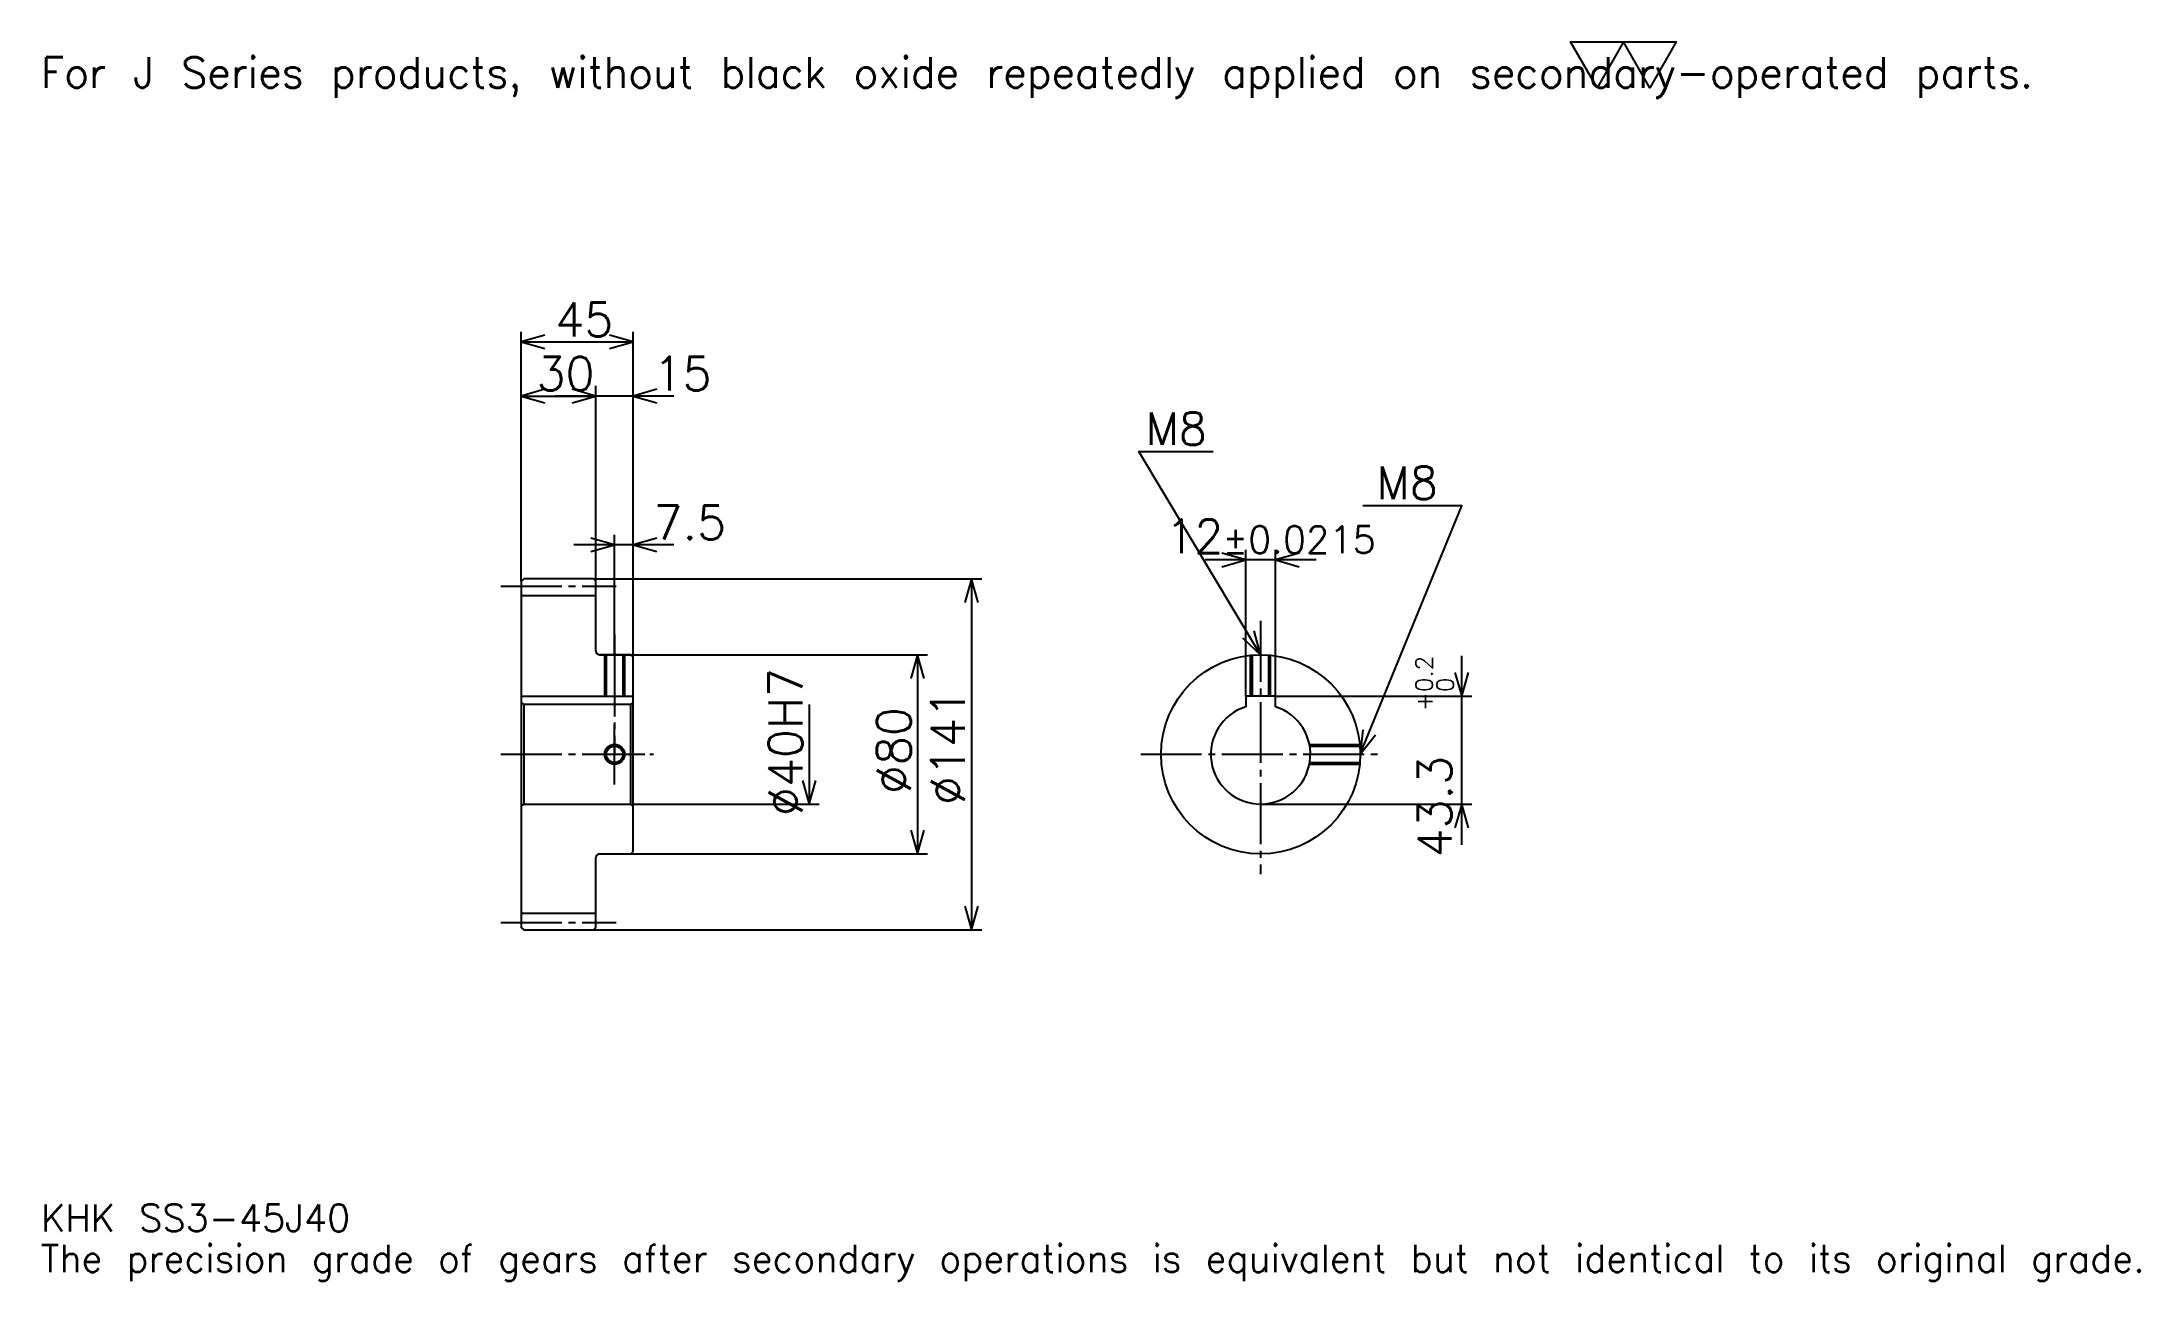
# Model space of a CAD drawing. Extents: x 28 to 870, y 10 to 508.
import ezdxf

# ---------------------------------------------------------------- set-up
doc = ezdxf.new("R2010")
doc.units = 0
doc.linetypes.add('DASHDOT', pattern=[32.608695, 24.456522, -2.717391, 2.717391, -2.717391])
doc.layers.get('0').update_dxf_attribs({"linetype": 'CONTINUOUS'})
doc.layers.add('DASHDOT', color=6, linetype='DASHDOT')
doc.styles.add('KANJI', font='TXT', dxfattribs={"bigfont": 'BIGFONT'})

msp = doc.modelspace()

# ---------------------------------------------------------------- linework, layer by layer
at = {"color": 5}
for p, q in [((220.108688, 291.967407), (220.108688, 391.152161)), ((265.108704, 291.967407), (265.108704, 391.152161)), ((220.108688, 387.076111), (265.108704, 387.076111)), ((220.108688, 365.336975), (250.108688, 365.336975)), ((281.413025, 365.336975), (233.804337, 365.336975)), ((250.108688, 291.967407), (250.108688, 369.413025)), ((281.413025, 305.554352), (241.304337, 305.554352)), ((257.608704, 291.967407), (257.608704, 309.630432)), ((511.065186, 244.767395), (511.065186, 303.586945)), ((523.065186, 244.767395), (523.065186, 303.586945)), ((539.369568, 299.510864), (494.760864, 299.510864)), ((220.108688, 290.967407), (220.108688, 291.967407)), ((249.108688, 291.967407), (265.108704, 291.967407)), ((250.108688, 290.967407), (250.108688, 291.967407)), ((257.608704, 261.467407), (257.608704, 291.967407)), ((257.608704, 261.467407), (257.608704, 291.967407)), ((265.108704, 291.967407), (405.054321, 291.967407)), ((265.108704, 260.467407), (265.108704, 291.967407)), ((400.978271, 291.967407), (400.978271, 150.967392)), ((251.608688, 261.467407), (265.108704, 261.467407)), ((265.108704, 261.467407), (383.315186, 261.467407)), ((379.239136, 261.467407), (379.239136, 181.467392)), ((597.82605, 185.16304), (597.82605, 261.071747)), ((523.065186, 244.767395), (601.902161, 244.767395)), ((335.760864, 241.467392), (335.760864, 201.467392)), ((265.108704, 201.467392), (339.836945, 201.467392)), ((517.065186, 201.467392), (601.902161, 201.467392)), ((251.608688, 181.467392), (265.108704, 181.467392)), ((265.108704, 181.467392), (383.315186, 181.467392)), ((249.108688, 150.967392), (265.108704, 150.967392)), ((265.108704, 150.967392), (405.054321, 150.967392))]:
    msp.add_line(p, q, dxfattribs=at)
at = {"color": 4}
for p, q in [((220.108688, 285.217407), (250.108688, 285.217407)), ((220.108688, 244.767395), (265.108704, 244.767395)), ((221.108688, 241.467392), (221.108688, 201.467392)), ((264.108704, 241.467392), (265.108704, 242.467392)), ((264.108704, 201.467392), (265.108704, 200.467392)), ((220.108688, 157.717392), (250.108688, 157.717392))]:
    msp.add_line(p, q, dxfattribs=at)
at = {"color": 7}
msp.add_lwpolyline([(652.173889, 489.130432), (641.57605, 507.5), (683.967346, 507.5), (673.369568, 489.130432), (662.771729, 507.5), (652.173889, 489.130432)], dxfattribs=at)
at = {"color": 5}
for points in [[(229.619553, 389.793488), (220.108688, 387.076111), (229.619553, 384.358704)], [(255.597809, 384.358704), (265.108704, 387.076111), (255.597809, 389.793488)], [(229.619553, 368.054352), (220.108688, 365.336975), (229.619553, 362.619568)], [(240.597824, 362.619568), (250.108688, 365.336975), (240.597824, 368.054352)], [(240.597824, 362.619568), (250.108688, 365.336975), (240.597824, 368.054352)], [(274.619568, 368.054352), (265.108704, 365.336975), (274.619568, 362.619568)], [(517.065186, 261.467407), (468.152161, 342.989136), (498.043457, 342.989136)], [(557.065186, 221.467392), (597.82605, 321.25), (558.152161, 321.25)], [(248.097824, 302.836975), (257.608704, 305.554352), (248.097824, 308.271729)], [(274.619568, 308.271729), (265.108704, 305.554352), (274.619568, 302.836975)], [(501.554321, 296.793457), (511.065186, 299.510864), (501.554321, 302.228271)], [(532.57605, 302.228271), (523.065186, 299.510864), (532.57605, 296.793457)], [(403.695648, 282.456512), (400.978271, 291.967407), (398.260864, 282.456512)], [(509.841736, 268.224792), (517.065186, 261.467407), (514.502014, 271.020996)], [(381.956512, 251.956528), (379.239136, 261.467407), (376.521729, 251.956528)], [(595.108704, 254.278259), (597.82605, 244.767395), (600.543457, 254.278259)], [(558.14624, 231.299591), (557.065186, 221.467392), (563.177429, 229.24437)], [(333.043457, 210.978256), (335.760864, 201.467392), (338.478271, 210.978256)], [(600.543457, 191.956528), (597.82605, 201.467392), (595.108704, 191.956528)], [(376.521729, 190.978256), (379.239136, 181.467392), (381.956512, 190.978256)], [(398.260864, 160.478271), (400.978271, 150.967392), (403.695648, 160.478271)]]:
    msp.add_lwpolyline(points, dxfattribs=at)
at = {"color": 4}
for points in [[(250.108688, 262.967407), (250.108688, 290.967407), (249.108688, 291.967407), (221.108688, 291.967407), (220.108688, 290.967407), (220.108688, 200.467392)], [(251.608688, 181.467392), (264.108704, 181.467392), (265.108704, 182.467392), (265.108704, 260.467407), (264.108704, 261.467407), (251.608688, 261.467407)], [(253.608688, 261.467407), (253.608688, 244.767395)], [(254.283691, 261.467407), (254.283691, 244.767395)], [(260.933685, 261.467407), (260.933685, 244.767395)], [(261.608704, 261.467407), (261.608704, 244.767395)], [(513.065186, 244.767395), (513.065186, 261.266876)], [(513.740173, 244.767395), (513.740173, 261.328949)], [(520.390198, 244.767395), (520.390198, 261.328949)], [(521.065186, 244.767395), (521.065186, 261.266876)], [(523.065186, 240.546173), (523.065186, 244.767395), (511.065186, 244.767395), (511.065186, 240.546173)], [(220.108688, 200.467392), (221.108688, 201.467392), (264.108704, 201.467392), (264.108704, 241.467392), (221.108688, 241.467392), (220.108688, 242.467392)], [(536.661133, 225.467392), (556.864685, 225.467392)], [(536.786865, 224.792389), (556.926758, 224.792389)], [(536.661133, 217.467392), (556.864685, 217.467392)], [(536.786865, 218.142395), (556.926758, 218.142395)], [(220.108688, 200.467392), (220.108688, 151.967392), (221.108688, 150.967392), (249.108688, 150.967392), (250.108688, 151.967392), (250.108688, 179.967392)]]:
    msp.add_lwpolyline(points, dxfattribs=at)
for centre, radius in [((517.065186, 221.467392), 40), ((257.608704, 221.467392), 3.325)]:
    msp.add_circle(centre, radius, dxfattribs=at)
at = {"color": 7}
msp.add_circle((257.608704, 221.467392), 4, dxfattribs=at)
at = {"color": 4}
for centre, radius, start, end in [((251.608688, 262.967407), 1.5, 180, 270), ((517.065186, 221.467392), 20, 107.457602748, 72.542397252), ((251.608688, 179.967392), 1.5, 90, 180)]:
    msp.add_arc(centre, radius, start, end, dxfattribs=at)
at = {"layer": 'DASHDOT', "color": 7}
for p, q in [((211.956512, 288.967407), (258.260864, 288.967407)), ((517.065186, 275.054352), (517.065186, 173.315216)), ((257.608704, 261.467407), (257.608704, 221.467392)), ((211.956512, 221.467392), (273.260864, 221.467392)), ((468.913025, 221.467392), (565.217407, 221.467392)), ((211.956512, 153.967392), (258.260864, 153.967392))]:
    msp.add_line(p, q, dxfattribs=at)
for points in [[(257.608704, 269.619568), (257.608704, 236.615219)], [(257.608704, 209.315216), (257.608704, 233.619568)], [(245.456512, 221.467392), (269.760864, 221.467392)]]:
    msp.add_lwpolyline(points, dxfattribs=at)

# ---------------------------------------------------------------- texts
at = {"color": 7, "style": 'KANJI'}
for s, height, p in [('For J Series products, without black oxide repeatedly applied on secondary-operated parts.', 12.228261, (27.173914, 489.130432)), ('45', 13.586957, (233.777161, 389.25)), ('30', 13.586957, (226.277161, 367.510864)), ('15', 13.586957, (273.260864, 367.510864)), ('M8', 13.043479, (470.869568, 345.706512)), ('M8', 13.043479, (563.586975, 323.967407)), ('7.5', 13.586957, (273.260864, 307.728271)), ('12', 13.586957, (478.828796, 302.228271)), ('%%p0.0215', 10.869565, (501.789124, 302.228271)), ('KHK SS3-45J40', 10.869565, (27.173914, 29.891304)), ('The precision grade of gears after secondary operations is equivalent but not identical to its original grade.', 10.869565, (27.173914, 13.586957))]:
    msp.add_text(s, height=height, dxfattribs=at).set_placement(p)
for s, height, p in [('%%c40H7', 13.586957, (333.043457, 196.671204)), ('0.2', 6.793478, (586.141296, 246.464539)), ('+', 6.793478, (586.141296, 238.855835)), ('0', 6.793478, (594.565186, 246.464539)), ('%%c80', 13.586957, (376.521729, 205.502716)), ('%%c141', 13.586957, (398.260864, 201.08696)), ('43.3', 13.586957, (593.75, 180.046112))]:
    msp.add_text(s, height=height, rotation=90, dxfattribs=at).set_placement(p)

doc.saveas('drawing.dxf')
